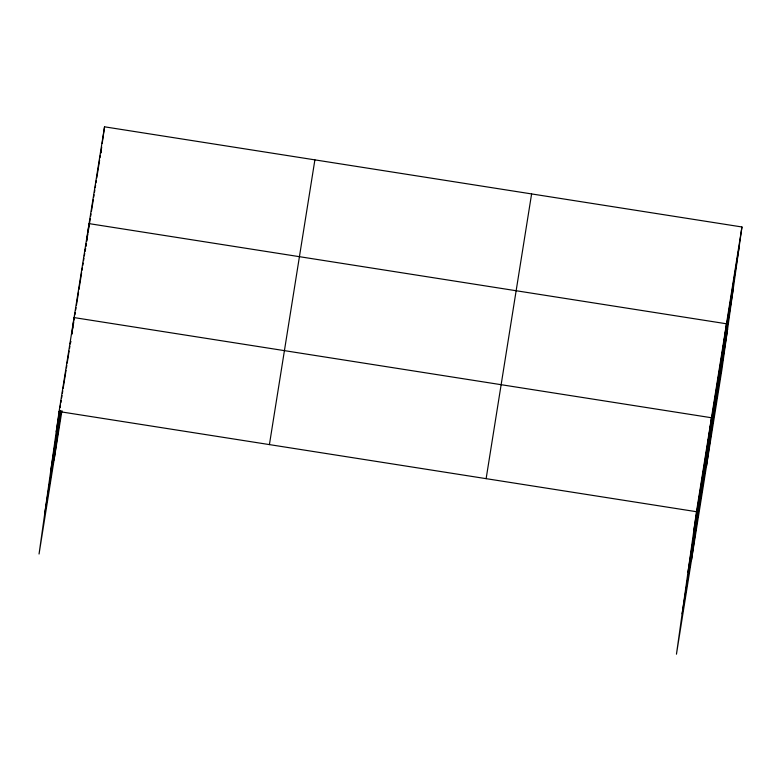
<?xml version="1.0" encoding="UTF-8"?>
<svg xmlns="http://www.w3.org/2000/svg" width="781" height="781" viewBox="0 0 781 781"><rect width="100%" height="100%" fill="white"/><g stroke="black" fill="none" stroke-linecap="round" stroke-linejoin="round"><path stroke-width="1.17" d="M741.95 226.978L696.476 511.711L676.453 654.185L721.927 369.452L741.95 226.978L104.547 126.815L59.073 411.548L39.05 554.022L61.943 410.669M54.055 460.058L60.898 411.382M70.407 343.689L70.749 341.317M71.745 334.2L74.078 317.584L711.481 417.747L691.458 560.221M85.256 250.916L85.588 248.543L85.1 251.023M85.92 246.171L86.252 243.799L85.871 246.21M100.886 152.92L101.715 146.984M102.213 143.431L104.547 126.815M706.463 466.257L726.486 323.783L89.093 223.63L86.584 241.427L87.013 239.015M56.242 431.717L59.698 410.035M60.088 407.623L60.469 405.222M60.859 402.811L61.24 400.399M61.621 397.988L62.011 395.576M62.392 393.175L62.783 390.764M63.163 388.352L66.053 370.282M66.434 367.871L66.824 365.469M67.205 363.058L69.128 351.011M69.519 348.599L69.899 346.188M70.28 343.777L70.671 341.375M71.823 334.141L72.203 331.74M72.594 329.328L72.975 326.917M73.365 324.505L73.746 322.094M74.136 319.693L74.517 317.281M74.898 314.87L75.288 312.459M75.669 310.047L76.06 307.646M76.44 305.234L78.559 291.987M78.94 289.575L81.634 272.706M82.025 270.294L82.405 267.893M82.786 265.481L83.177 263.07M83.557 260.659L83.948 258.257M84.328 255.846L84.719 253.435M87.404 236.623L87.784 234.232M88.165 231.85L90.264 218.7M90.645 216.308L91.026 213.916M91.406 211.524L93.32 199.575M93.7 197.183L94.081 194.791M94.462 192.409L94.843 190.017M95.223 187.625L95.604 185.234M95.985 182.842L96.375 180.45M96.756 178.058L99.617 160.134M99.997 157.742L100.378 155.351M100.759 152.969L101.139 150.577M50.57 472.075L60.381 410.64M44.722 513.664L61.074 411.265M269.416 444.604L314.889 159.871M486.133 478.655L531.607 193.922M693.635 531.881L739.119 247.147M687.963 572.239L733.447 287.506M682.125 613.827L727.599 329.094M59.073 411.548L696.476 511.711"/></g></svg>
